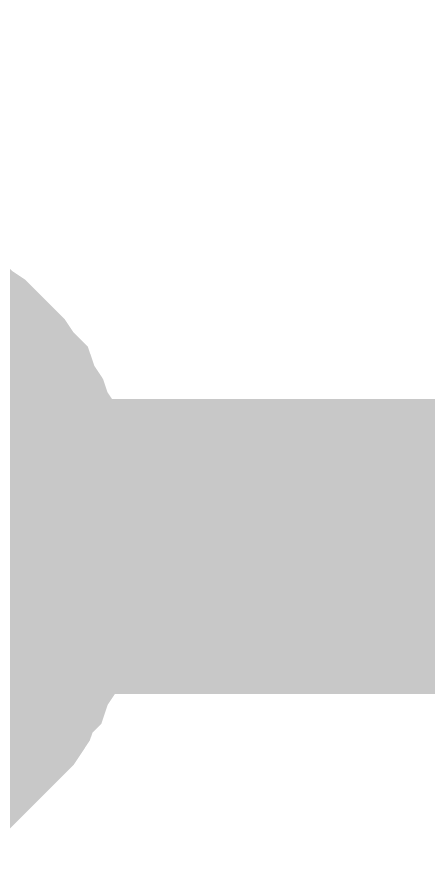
# Model space of a CAD drawing. Header units: inches. Extents: x 0 to 841, y 0 to 594.
# Drawn here: x 310.597 to 311.644, y 231.707 to 233.844 of the extents above; entities that cross this region are included whole.
import ezdxf

# ---------------------------------------------------------------- set-up
doc = ezdxf.new("R2010")
doc.units = ezdxf.units.IN
doc.layers.add('Sheet', color=255, linetype='Continuous')

msp = doc.modelspace()

# ---------------------------------------------------------------- linework, layer by layer
at = {"layer": 'Sheet'}
for points in [[(350.0049, 284.9956, 0.7493, 0.7493, 0), (327.5134, 284.9956, 0.7493, 0.7493, 0), (327.5134, 232.4973, 0.7493, 0.7493, 0), (310.0076, 232.4973, 0.7493, 0.7493, 0), (305.0107, 232.4973, 0.7493, 0.7493, 0)], [(310.4343, 233.1261, 0.2997, 0.2997, 0), (310.468, 233.1037, 0.2997, 0.2997, 0), (310.4904, 233.0812, 0.2997, 0.2997, 0), (310.5241, 233.0588, 0.2997, 0.2997, 0), (310.5466, 233.0363, 0.2997, 0.2997, 0), (310.569, 233.0138, 0.2997, 0.2997, 0), (310.6027, 232.9802, 0.2997, 0.2997, 0), (310.6252, 232.9465, 0.2997, 0.2997, 0), (310.6476, 232.924, 0.2997, 0.2997, 0), (310.6589, 232.8903, 0.2997, 0.2997, 0), (310.6813, 232.8566, 0.2997, 0.2997, 0), (310.6925, 232.8229, 0.2997, 0.2997, 0), (310.715, 232.7892, 0.2997, 0.2997, 0), (310.7262, 232.7556, 0.2997, 0.2997, 0), (310.7375, 232.7219, 0.2997, 0.2997, 0), (310.7487, 232.6882, 0.2997, 0.2997, 0), (310.7599, 232.6545, 0.2997, 0.2997, 0), (310.7599, 232.6096, 0.2997, 0.2997, 0), (310.7711, 232.5759, 0.2997, 0.2997, 0), (310.7711, 232.531, 0.2997, 0.2997, 0), (310.7711, 232.4973, 0.2997, 0.2997, 0)], [(310.4343, 233.1261, 0.2997, 0.2997, 0), (310.468, 233.1037, 0.2997, 0.2997, 0), (310.4904, 233.0812, 0.2997, 0.2997, 0), (310.5241, 233.0588, 0.2997, 0.2997, 0), (310.5466, 233.0363, 0.2997, 0.2997, 0), (310.569, 233.0138, 0.2997, 0.2997, 0), (310.6027, 232.9802, 0.2997, 0.2997, 0), (310.6252, 232.9465, 0.2997, 0.2997, 0), (310.6476, 232.924, 0.2997, 0.2997, 0), (310.6589, 232.8903, 0.2997, 0.2997, 0), (310.6813, 232.8566, 0.2997, 0.2997, 0), (310.6925, 232.8229, 0.2997, 0.2997, 0), (310.715, 232.7892, 0.2997, 0.2997, 0), (310.7262, 232.7556, 0.2997, 0.2997, 0), (310.7375, 232.7219, 0.2997, 0.2997, 0), (310.7487, 232.6882, 0.2997, 0.2997, 0), (310.7599, 232.6545, 0.2997, 0.2997, 0), (310.7599, 232.6096, 0.2997, 0.2997, 0), (310.7711, 232.5759, 0.2997, 0.2997, 0), (310.7711, 232.531, 0.2997, 0.2997, 0), (310.7711, 232.4973, 0.2997, 0.2997, 0)], [(310.5466, 233.0363, 0.0991, 0.0991, 0), (310.569, 233.0138, 0.0991, 0.0991, 0), (310.6027, 232.9802, 0.0991, 0.0991, 0), (310.6252, 232.9465, 0.0991, 0.0991, 0), (310.6476, 232.924, 0.0991, 0.0991, 0), (310.6589, 232.8903, 0.0991, 0.0991, 0), (310.6813, 232.8566, 0.0991, 0.0991, 0), (310.6925, 232.8229, 0.0991, 0.0991, 0), (310.715, 232.7892, 0.0991, 0.0991, 0), (310.7262, 232.7556, 0.0991, 0.0991, 0), (310.7375, 232.7219, 0.0991, 0.0991, 0), (310.7487, 232.6882, 0.0991, 0.0991, 0), (310.7599, 232.6545, 0.0991, 0.0991, 0), (310.7599, 232.6096, 0.0991, 0.0991, 0), (310.7711, 232.5759, 0.0991, 0.0991, 0), (310.7711, 232.531, 0.0991, 0.0991, 0), (310.7711, 232.4973, 0.0991, 0.0991, 0)], [(310.5466, 233.0363, 0.0991, 0.0991, 0), (310.569, 233.0138, 0.0991, 0.0991, 0), (310.6027, 232.9802, 0.0991, 0.0991, 0), (310.6252, 232.9465, 0.0991, 0.0991, 0), (310.6476, 232.924, 0.0991, 0.0991, 0), (310.6589, 232.8903, 0.0991, 0.0991, 0), (310.6813, 232.8566, 0.0991, 0.0991, 0), (310.6925, 232.8229, 0.0991, 0.0991, 0), (310.715, 232.7892, 0.0991, 0.0991, 0), (310.7262, 232.7556, 0.0991, 0.0991, 0), (310.7375, 232.7219, 0.0991, 0.0991, 0), (310.7487, 232.6882, 0.0991, 0.0991, 0), (310.7599, 232.6545, 0.0991, 0.0991, 0), (310.7599, 232.6096, 0.0991, 0.0991, 0), (310.7711, 232.5759, 0.0991, 0.0991, 0), (310.7711, 232.531, 0.0991, 0.0991, 0), (310.7711, 232.4973, 0.0991, 0.0991, 0)], [(310.4455, 232.7556, 0.2997, 0.2997, 0), (310.4567, 232.7443, 0.2997, 0.2997, 0), (310.468, 232.7219, 0.2997, 0.2997, 0), (310.4792, 232.6994, 0.2997, 0.2997, 0), (310.4904, 232.677, 0.2997, 0.2997, 0), (310.5017, 232.6433, 0.2997, 0.2997, 0), (310.5129, 232.6208, 0.2997, 0.2997, 0), (310.5129, 232.5983, 0.2997, 0.2997, 0), (310.5129, 232.5759, 0.2997, 0.2997, 0), (310.5241, 232.5534, 0.2997, 0.2997, 0), (310.5241, 232.5197, 0.2997, 0.2997, 0), (310.5241, 232.4973, 0.2997, 0.2997, 0)], [(310.4455, 232.7556, 0.2997, 0.2997, 0), (310.4567, 232.7443, 0.2997, 0.2997, 0), (310.468, 232.7219, 0.2997, 0.2997, 0), (310.4792, 232.6994, 0.2997, 0.2997, 0), (310.4904, 232.677, 0.2997, 0.2997, 0), (310.5017, 232.6433, 0.2997, 0.2997, 0), (310.5129, 232.6208, 0.2997, 0.2997, 0), (310.5129, 232.5983, 0.2997, 0.2997, 0), (310.5129, 232.5759, 0.2997, 0.2997, 0), (310.5241, 232.5534, 0.2997, 0.2997, 0), (310.5241, 232.5197, 0.2997, 0.2997, 0), (310.5241, 232.4973, 0.2997, 0.2997, 0)], [(310.7711, 232.4973, 0.2997, 0.2997, 0), (310.7711, 232.4524, 0.2997, 0.2997, 0), (310.7711, 232.4187, 0.2997, 0.2997, 0), (310.7599, 232.385, 0.2997, 0.2997, 0), (310.7599, 232.3401, 0.2997, 0.2997, 0), (310.7487, 232.3064, 0.2997, 0.2997, 0), (310.7375, 232.2727, 0.2997, 0.2997, 0), (310.7262, 232.2278, 0.2997, 0.2997, 0), (310.715, 232.1941, 0.2997, 0.2997, 0), (310.6925, 232.1604, 0.2997, 0.2997, 0), (310.6813, 232.1267, 0.2997, 0.2997, 0), (310.6589, 232.1042, 0.2997, 0.2997, 0), (310.6476, 232.0706, 0.2997, 0.2997, 0), (310.6252, 232.0369, 0.2997, 0.2997, 0), (310.6027, 232.0144, 0.2997, 0.2997, 0), (310.569, 231.9807, 0.2997, 0.2997, 0), (310.5466, 231.9583, 0.2997, 0.2997, 0), (310.5241, 231.9358, 0.2997, 0.2997, 0), (310.4904, 231.9021, 0.2997, 0.2997, 0), (310.468, 231.8797, 0.2997, 0.2997, 0), (310.4343, 231.8572, 0.2997, 0.2997, 0)], [(310.7711, 232.4973, 0.2997, 0.2997, 0), (310.7711, 232.4524, 0.2997, 0.2997, 0), (310.7711, 232.4187, 0.2997, 0.2997, 0), (310.7599, 232.385, 0.2997, 0.2997, 0), (310.7599, 232.3401, 0.2997, 0.2997, 0), (310.7487, 232.3064, 0.2997, 0.2997, 0), (310.7375, 232.2727, 0.2997, 0.2997, 0), (310.7262, 232.2278, 0.2997, 0.2997, 0), (310.715, 232.1941, 0.2997, 0.2997, 0), (310.6925, 232.1604, 0.2997, 0.2997, 0), (310.6813, 232.1267, 0.2997, 0.2997, 0), (310.6589, 232.1042, 0.2997, 0.2997, 0), (310.6476, 232.0706, 0.2997, 0.2997, 0), (310.6252, 232.0369, 0.2997, 0.2997, 0), (310.6027, 232.0144, 0.2997, 0.2997, 0), (310.569, 231.9807, 0.2997, 0.2997, 0), (310.5466, 231.9583, 0.2997, 0.2997, 0), (310.5241, 231.9358, 0.2997, 0.2997, 0), (310.4904, 231.9021, 0.2997, 0.2997, 0), (310.468, 231.8797, 0.2997, 0.2997, 0), (310.4343, 231.8572, 0.2997, 0.2997, 0)], [(310.5241, 232.4973, 0.2997, 0.2997, 0), (310.5241, 232.4748, 0.2997, 0.2997, 0), (310.5241, 232.4411, 0.2997, 0.2997, 0), (310.5129, 232.4187, 0.2997, 0.2997, 0), (310.5129, 232.3962, 0.2997, 0.2997, 0), (310.5129, 232.3738, 0.2997, 0.2997, 0), (310.5017, 232.3513, 0.2997, 0.2997, 0), (310.4904, 232.3176, 0.2997, 0.2997, 0), (310.4792, 232.2951, 0.2997, 0.2997, 0), (310.468, 232.2727, 0.2997, 0.2997, 0), (310.4567, 232.2502, 0.2997, 0.2997, 0), (310.4455, 232.239, 0.2997, 0.2997, 0)], [(310.5241, 232.4973, 0.2997, 0.2997, 0), (310.5241, 232.4748, 0.2997, 0.2997, 0), (310.5241, 232.4411, 0.2997, 0.2997, 0), (310.5129, 232.4187, 0.2997, 0.2997, 0), (310.5129, 232.3962, 0.2997, 0.2997, 0), (310.5129, 232.3738, 0.2997, 0.2997, 0), (310.5017, 232.3513, 0.2997, 0.2997, 0), (310.4904, 232.3176, 0.2997, 0.2997, 0), (310.4792, 232.2951, 0.2997, 0.2997, 0), (310.468, 232.2727, 0.2997, 0.2997, 0), (310.4567, 232.2502, 0.2997, 0.2997, 0), (310.4455, 232.239, 0.2997, 0.2997, 0)], [(310.5241, 232.4973, 0.2997, 0.2997, 0), (310.5241, 232.4973, 0.2997, 0.2997, 0), (310.5241, 232.4973, 0.2997, 0.2997, 0), (310.5241, 232.4973, 0.2997, 0.2997, 0), (310.5241, 232.4973, 0.2997, 0.2997, 0), (310.5241, 232.4973, 0.2997, 0.2997, 0), (310.5241, 232.4973, 0.2997, 0.2997, 0), (310.5241, 232.4973, 0.2997, 0.2997, 0), (310.5241, 232.4973, 0.2997, 0.2997, 0), (310.5241, 232.4973, 0.2997, 0.2997, 0), (310.5241, 232.4973, 0.2997, 0.2997, 0), (310.5241, 232.4973, 0.2997, 0.2997, 0), (310.5241, 232.4973, 0.2997, 0.2997, 0), (310.5241, 232.4973, 0.2997, 0.2997, 0), (310.5241, 232.4973, 0.2997, 0.2997, 0), (310.5241, 232.4973, 0.2997, 0.2997, 0), (310.5241, 232.4973, 0.2997, 0.2997, 0), (310.5241, 232.4973, 0.2997, 0.2997, 0), (310.5241, 232.4973, 0.2997, 0.2997, 0), (310.5241, 232.4973, 0.2997, 0.2997, 0), (310.5241, 232.4973, 0.2997, 0.2997, 0), (310.5241, 232.4973, 0.2997, 0.2997, 0), (310.5241, 232.4973, 0.2997, 0.2997, 0), (310.5241, 232.4973, 0.2997, 0.2997, 0), (310.5241, 232.4973, 0.2997, 0.2997, 0), (310.5241, 232.4973, 0.2997, 0.2997, 0), (310.5241, 232.4973, 0.2997, 0.2997, 0), (310.5241, 232.4973, 0.2997, 0.2997, 0), (310.5241, 232.4973, 0.2997, 0.2997, 0), (310.5241, 232.4973, 0.2997, 0.2997, 0), (310.5241, 232.4973, 0.2997, 0.2997, 0), (310.5241, 232.4973, 0.2997, 0.2997, 0), (310.5241, 232.4973, 0.2997, 0.2997, 0)], [(310.5241, 232.4973, 0.2997, 0.2997, 0), (310.5241, 232.4973, 0.2997, 0.2997, 0)], [(310.5241, 232.4973, 0.2997, 0.2997, 0), (310.5241, 232.4973, 0.2997, 0.2997, 0), (310.5241, 232.4973, 0.2997, 0.2997, 0), (310.5241, 232.4973, 0.2997, 0.2997, 0), (310.5241, 232.4973, 0.2997, 0.2997, 0), (310.5241, 232.4973, 0.2997, 0.2997, 0), (310.5241, 232.4973, 0.2997, 0.2997, 0), (310.5241, 232.4973, 0.2997, 0.2997, 0), (310.5241, 232.4973, 0.2997, 0.2997, 0), (310.5241, 232.4973, 0.2997, 0.2997, 0), (310.5241, 232.4973, 0.2997, 0.2997, 0), (310.5241, 232.4973, 0.2997, 0.2997, 0), (310.5241, 232.4973, 0.2997, 0.2997, 0), (310.5241, 232.4973, 0.2997, 0.2997, 0), (310.5241, 232.4973, 0.2997, 0.2997, 0), (310.5241, 232.4973, 0.2997, 0.2997, 0), (310.5241, 232.4973, 0.2997, 0.2997, 0), (310.5241, 232.4973, 0.2997, 0.2997, 0), (310.5241, 232.4973, 0.2997, 0.2997, 0), (310.5241, 232.4973, 0.2997, 0.2997, 0), (310.5241, 232.4973, 0.2997, 0.2997, 0), (310.5241, 232.4973, 0.2997, 0.2997, 0), (310.5241, 232.4973, 0.2997, 0.2997, 0), (310.5241, 232.4973, 0.2997, 0.2997, 0), (310.5241, 232.4973, 0.2997, 0.2997, 0), (310.5241, 232.4973, 0.2997, 0.2997, 0), (310.5241, 232.4973, 0.2997, 0.2997, 0), (310.5241, 232.4973, 0.2997, 0.2997, 0), (310.5241, 232.4973, 0.2997, 0.2997, 0), (310.5241, 232.4973, 0.2997, 0.2997, 0), (310.5241, 232.4973, 0.2997, 0.2997, 0), (310.5241, 232.4973, 0.2997, 0.2997, 0), (310.5241, 232.4973, 0.2997, 0.2997, 0)], [(310.5241, 232.4973, 0.2997, 0.2997, 0), (310.5241, 232.4973, 0.2997, 0.2997, 0)], [(310.7711, 232.4973, 0.2997, 0.2997, 0), (310.7711, 232.4973, 0.2997, 0.2997, 0), (310.7711, 232.4973, 0.2997, 0.2997, 0), (310.7711, 232.4973, 0.2997, 0.2997, 0), (310.7711, 232.4973, 0.2997, 0.2997, 0), (310.7711, 232.4973, 0.2997, 0.2997, 0), (310.7711, 232.4973, 0.2997, 0.2997, 0), (310.7711, 232.4973, 0.2997, 0.2997, 0), (310.7711, 232.4973, 0.2997, 0.2997, 0), (310.7711, 232.4973, 0.2997, 0.2997, 0), (310.7711, 232.4973, 0.2997, 0.2997, 0), (310.7711, 232.4973, 0.2997, 0.2997, 0), (310.7711, 232.4973, 0.2997, 0.2997, 0), (310.7711, 232.4973, 0.2997, 0.2997, 0), (310.7711, 232.4973, 0.2997, 0.2997, 0), (310.7711, 232.4973, 0.2997, 0.2997, 0), (310.7711, 232.4973, 0.2997, 0.2997, 0), (310.7711, 232.4973, 0.2997, 0.2997, 0), (310.7711, 232.4973, 0.2997, 0.2997, 0), (310.7711, 232.4973, 0.2997, 0.2997, 0), (310.7711, 232.4973, 0.2997, 0.2997, 0), (310.7711, 232.4973, 0.2997, 0.2997, 0), (310.7711, 232.4973, 0.2997, 0.2997, 0), (310.7711, 232.4973, 0.2997, 0.2997, 0), (310.7711, 232.4973, 0.2997, 0.2997, 0), (310.7711, 232.4973, 0.2997, 0.2997, 0), (310.7711, 232.4973, 0.2997, 0.2997, 0), (310.7711, 232.4973, 0.2997, 0.2997, 0), (310.7711, 232.4973, 0.2997, 0.2997, 0), (310.7711, 232.4973, 0.2997, 0.2997, 0), (310.7711, 232.4973, 0.2997, 0.2997, 0), (310.7711, 232.4973, 0.2997, 0.2997, 0), (310.7711, 232.4973, 0.2997, 0.2997, 0)], [(310.7711, 232.4973, 0.2997, 0.2997, 0), (310.7711, 232.4973, 0.2997, 0.2997, 0)], [(310.7711, 232.4973, 0.2997, 0.2997, 0), (310.7711, 232.4973, 0.2997, 0.2997, 0), (310.7711, 232.4973, 0.2997, 0.2997, 0), (310.7711, 232.4973, 0.2997, 0.2997, 0), (310.7711, 232.4973, 0.2997, 0.2997, 0), (310.7711, 232.4973, 0.2997, 0.2997, 0), (310.7711, 232.4973, 0.2997, 0.2997, 0), (310.7711, 232.4973, 0.2997, 0.2997, 0), (310.7711, 232.4973, 0.2997, 0.2997, 0), (310.7711, 232.4973, 0.2997, 0.2997, 0), (310.7711, 232.4973, 0.2997, 0.2997, 0), (310.7711, 232.4973, 0.2997, 0.2997, 0), (310.7711, 232.4973, 0.2997, 0.2997, 0), (310.7711, 232.4973, 0.2997, 0.2997, 0), (310.7711, 232.4973, 0.2997, 0.2997, 0), (310.7711, 232.4973, 0.2997, 0.2997, 0), (310.7711, 232.4973, 0.2997, 0.2997, 0), (310.7711, 232.4973, 0.2997, 0.2997, 0), (310.7711, 232.4973, 0.2997, 0.2997, 0), (310.7711, 232.4973, 0.2997, 0.2997, 0), (310.7711, 232.4973, 0.2997, 0.2997, 0), (310.7711, 232.4973, 0.2997, 0.2997, 0), (310.7711, 232.4973, 0.2997, 0.2997, 0), (310.7711, 232.4973, 0.2997, 0.2997, 0), (310.7711, 232.4973, 0.2997, 0.2997, 0), (310.7711, 232.4973, 0.2997, 0.2997, 0), (310.7711, 232.4973, 0.2997, 0.2997, 0), (310.7711, 232.4973, 0.2997, 0.2997, 0), (310.7711, 232.4973, 0.2997, 0.2997, 0), (310.7711, 232.4973, 0.2997, 0.2997, 0), (310.7711, 232.4973, 0.2997, 0.2997, 0), (310.7711, 232.4973, 0.2997, 0.2997, 0), (310.7711, 232.4973, 0.2997, 0.2997, 0)], [(310.7711, 232.4973, 0.2997, 0.2997, 0), (310.7711, 232.4973, 0.2997, 0.2997, 0)], [(310.7711, 232.4973, 0.0991, 0.0991, 0), (310.7711, 232.4524, 0.0991, 0.0991, 0), (310.7711, 232.4187, 0.0991, 0.0991, 0), (310.7599, 232.385, 0.0991, 0.0991, 0), (310.7599, 232.3401, 0.0991, 0.0991, 0), (310.7487, 232.3064, 0.0991, 0.0991, 0), (310.7375, 232.2727, 0.0991, 0.0991, 0), (310.7262, 232.2278, 0.0991, 0.0991, 0), (310.715, 232.1941, 0.0991, 0.0991, 0), (310.6925, 232.1604, 0.0991, 0.0991, 0), (310.6813, 232.1267, 0.0991, 0.0991, 0), (310.6589, 232.1042, 0.0991, 0.0991, 0), (310.6476, 232.0706, 0.0991, 0.0991, 0), (310.6252, 232.0369, 0.0991, 0.0991, 0), (310.6027, 232.0144, 0.0991, 0.0991, 0), (310.569, 231.9807, 0.0991, 0.0991, 0), (310.5466, 231.9583, 0.0991, 0.0991, 0)], [(310.7711, 232.4973, 0.0991, 0.0991, 0), (310.7711, 232.4524, 0.0991, 0.0991, 0), (310.7711, 232.4187, 0.0991, 0.0991, 0), (310.7599, 232.385, 0.0991, 0.0991, 0), (310.7599, 232.3401, 0.0991, 0.0991, 0), (310.7487, 232.3064, 0.0991, 0.0991, 0), (310.7375, 232.2727, 0.0991, 0.0991, 0), (310.7262, 232.2278, 0.0991, 0.0991, 0), (310.715, 232.1941, 0.0991, 0.0991, 0), (310.6925, 232.1604, 0.0991, 0.0991, 0), (310.6813, 232.1267, 0.0991, 0.0991, 0), (310.6589, 232.1042, 0.0991, 0.0991, 0), (310.6476, 232.0706, 0.0991, 0.0991, 0), (310.6252, 232.0369, 0.0991, 0.0991, 0), (310.6027, 232.0144, 0.0991, 0.0991, 0), (310.569, 231.9807, 0.0991, 0.0991, 0), (310.5466, 231.9583, 0.0991, 0.0991, 0)], [(310.7711, 232.4973, 0.0991, 0.0991, 0), (310.7711, 232.4973, 0.0991, 0.0991, 0), (310.7711, 232.4973, 0.0991, 0.0991, 0), (310.7711, 232.4973, 0.0991, 0.0991, 0), (310.7711, 232.4973, 0.0991, 0.0991, 0), (310.7711, 232.4973, 0.0991, 0.0991, 0), (310.7711, 232.4973, 0.0991, 0.0991, 0), (310.7711, 232.4973, 0.0991, 0.0991, 0), (310.7711, 232.4973, 0.0991, 0.0991, 0), (310.7711, 232.4973, 0.0991, 0.0991, 0), (310.7711, 232.4973, 0.0991, 0.0991, 0), (310.7711, 232.4973, 0.0991, 0.0991, 0), (310.7711, 232.4973, 0.0991, 0.0991, 0), (310.7711, 232.4973, 0.0991, 0.0991, 0), (310.7711, 232.4973, 0.0991, 0.0991, 0), (310.7711, 232.4973, 0.0991, 0.0991, 0), (310.7711, 232.4973, 0.0991, 0.0991, 0), (310.7711, 232.4973, 0.0991, 0.0991, 0), (310.7711, 232.4973, 0.0991, 0.0991, 0), (310.7711, 232.4973, 0.0991, 0.0991, 0), (310.7711, 232.4973, 0.0991, 0.0991, 0), (310.7711, 232.4973, 0.0991, 0.0991, 0), (310.7711, 232.4973, 0.0991, 0.0991, 0), (310.7711, 232.4973, 0.0991, 0.0991, 0), (310.7711, 232.4973, 0.0991, 0.0991, 0), (310.7711, 232.4973, 0.0991, 0.0991, 0), (310.7711, 232.4973, 0.0991, 0.0991, 0), (310.7711, 232.4973, 0.0991, 0.0991, 0), (310.7711, 232.4973, 0.0991, 0.0991, 0), (310.7711, 232.4973, 0.0991, 0.0991, 0), (310.7711, 232.4973, 0.0991, 0.0991, 0), (310.7711, 232.4973, 0.0991, 0.0991, 0), (310.7711, 232.4973, 0.0991, 0.0991, 0)], [(310.7711, 232.4973, 0.0991, 0.0991, 0), (310.7711, 232.4973, 0.0991, 0.0991, 0)], [(310.7711, 232.4973, 0.0991, 0.0991, 0), (310.7711, 232.4973, 0.0991, 0.0991, 0), (310.7711, 232.4973, 0.0991, 0.0991, 0), (310.7711, 232.4973, 0.0991, 0.0991, 0), (310.7711, 232.4973, 0.0991, 0.0991, 0), (310.7711, 232.4973, 0.0991, 0.0991, 0), (310.7711, 232.4973, 0.0991, 0.0991, 0), (310.7711, 232.4973, 0.0991, 0.0991, 0), (310.7711, 232.4973, 0.0991, 0.0991, 0), (310.7711, 232.4973, 0.0991, 0.0991, 0), (310.7711, 232.4973, 0.0991, 0.0991, 0), (310.7711, 232.4973, 0.0991, 0.0991, 0), (310.7711, 232.4973, 0.0991, 0.0991, 0), (310.7711, 232.4973, 0.0991, 0.0991, 0), (310.7711, 232.4973, 0.0991, 0.0991, 0), (310.7711, 232.4973, 0.0991, 0.0991, 0), (310.7711, 232.4973, 0.0991, 0.0991, 0), (310.7711, 232.4973, 0.0991, 0.0991, 0), (310.7711, 232.4973, 0.0991, 0.0991, 0), (310.7711, 232.4973, 0.0991, 0.0991, 0), (310.7711, 232.4973, 0.0991, 0.0991, 0), (310.7711, 232.4973, 0.0991, 0.0991, 0), (310.7711, 232.4973, 0.0991, 0.0991, 0), (310.7711, 232.4973, 0.0991, 0.0991, 0), (310.7711, 232.4973, 0.0991, 0.0991, 0), (310.7711, 232.4973, 0.0991, 0.0991, 0), (310.7711, 232.4973, 0.0991, 0.0991, 0), (310.7711, 232.4973, 0.0991, 0.0991, 0), (310.7711, 232.4973, 0.0991, 0.0991, 0), (310.7711, 232.4973, 0.0991, 0.0991, 0), (310.7711, 232.4973, 0.0991, 0.0991, 0), (310.7711, 232.4973, 0.0991, 0.0991, 0), (310.7711, 232.4973, 0.0991, 0.0991, 0)], [(310.7711, 232.4973, 0.0991, 0.0991, 0), (310.7711, 232.4973, 0.0991, 0.0991, 0)]]:
    msp.add_lwpolyline(points, format="xyseb", dxfattribs=at)

doc.saveas('drawing.dxf')
